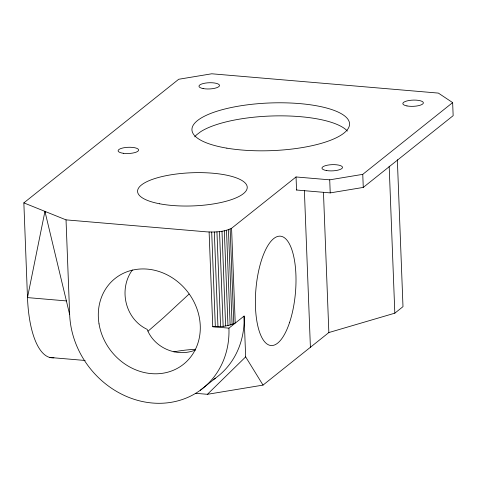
<?xml version="1.0" encoding="UTF-8"?>
<svg xmlns="http://www.w3.org/2000/svg" width="477" height="477" viewBox="0 0 477 477"><rect width="100%" height="100%" fill="white"/><g stroke="black" fill="none" stroke-linecap="round" stroke-linejoin="round"><path stroke-width="0.72" d="M45.536 212.736L44.939 211.377L27.487 297.6A85.729 31.005 -85.1 0 0 53.931 357.786M132.338 270C118.254 289.426 125.201 319.03 147.131 329.351C154.393 348.025 177.027 357.672 195.51 349.969M195.618 393.31L207.412 394.312L245.661 356.879L244.093 316.054L228.93 328.158A85.729 75.604 51.4 0 1 152.437 403.023A85.729 75.604 51.4 0 1 69.666 314.587L44.939 211.377M189.071 294.041L163.754 317.485L148.103 331.133M66.446 300.921L27.487 297.6L23.85 202.88L178.708 79.265L211.752 73.786L438.369 93.093L452.649 102.603L453.15 115.667L363.265 187.419L330.221 192.893L296.545 190.025L296.044 176.961L329.72 179.829L362.764 174.349L452.649 102.603M296.545 190.025L296.861 189.774M200.262 390.281L215.425 378.178M207.412 394.312L263.024 385.1L328.85 332.552L394.825 313.174L402.993 306.657L397.347 159.682M23.85 202.88L66.029 219.867L206.613 231.846C215.002 232.317 223.892 232.019 231.578 228.28L296.044 176.961M209.111 232.001L212.754 326.721C220.332 326.84 228.31 326.429 235.215 323.001L231.578 228.28M49.882 357.476L85.168 360.481M212.754 326.721L228.93 328.158M245.661 356.879L263.024 385.1M389.178 166.199L394.825 313.174M362.764 174.349L363.265 187.419M329.72 179.829L330.221 192.893M323.46 192.261L328.85 332.552M304.386 190.651L310.402 347.28M230.152 229.002L233.79 323.716M228.447 229.664L232.084 324.384M226.497 230.266L230.135 324.986M224.333 230.796L227.97 325.511M221.99 231.238L225.633 325.958M219.515 231.589L223.153 326.31M216.946 231.852L220.583 326.566M214.322 232.007L217.965 326.721M211.699 232.055L215.336 326.775M66.029 219.867L69.666 314.587M244.093 316.054A85.729 75.604 51.4 0 1 213.1 379.787M173.837 351.871A54.867 16.588 -2.2 0 1 195.487 349.277M194.705 136.845A78.866 23.85 -2.2 0 1 196.637 134.776L200.596 131.759A78.866 23.85 -2.2 0 1 279.063 115.851A78.866 23.85 -2.2 0 1 347.393 131.068M99.031 323.889A54.867 48.386 51.4 0 0 181.916 365.471A54.867 48.386 51.4 0 0 166.95 274.752A54.867 48.386 51.4 0 0 99.031 323.889M289.575 322.476A54.867 19.843 -85.1 0 0 281.561 236.383A54.867 19.843 -85.1 0 0 255.899 313.657A54.867 19.843 -85.1 0 0 289.575 322.476M159.688 203.798A54.867 16.588 -2.2 0 0 246.865 189.357A54.867 16.588 -2.2 0 0 170.659 174.856A54.867 16.588 -2.2 0 0 159.688 203.798M123.269 153.278A10.285 3.112 -2.2 0 0 138.658 150.028A10.285 3.112 -2.2 0 0 123.203 147.888A10.285 3.112 -2.2 0 0 123.269 153.278M406.964 105.93A10.285 3.112 -2.2 0 0 423.308 103.223A10.285 3.112 -2.2 0 0 409.022 100.504A10.285 3.112 -2.2 0 0 406.964 105.93M226.867 148.162A78.866 23.85 -2.2 0 0 349.379 125.654A78.866 23.85 -2.2 0 0 235.966 106.604A78.866 23.85 -2.2 0 0 226.867 148.162M203.101 88.561A10.285 3.112 -2.2 0 0 219.444 85.854A10.285 3.112 -2.2 0 0 205.158 83.135A10.285 3.112 -2.2 0 0 203.101 88.561M326.62 170.569A10.285 3.112 -2.2 0 0 342.504 167.576A10.285 3.112 -2.2 0 0 327.598 165.149A10.285 3.112 -2.2 0 0 326.62 170.569"/></g></svg>
